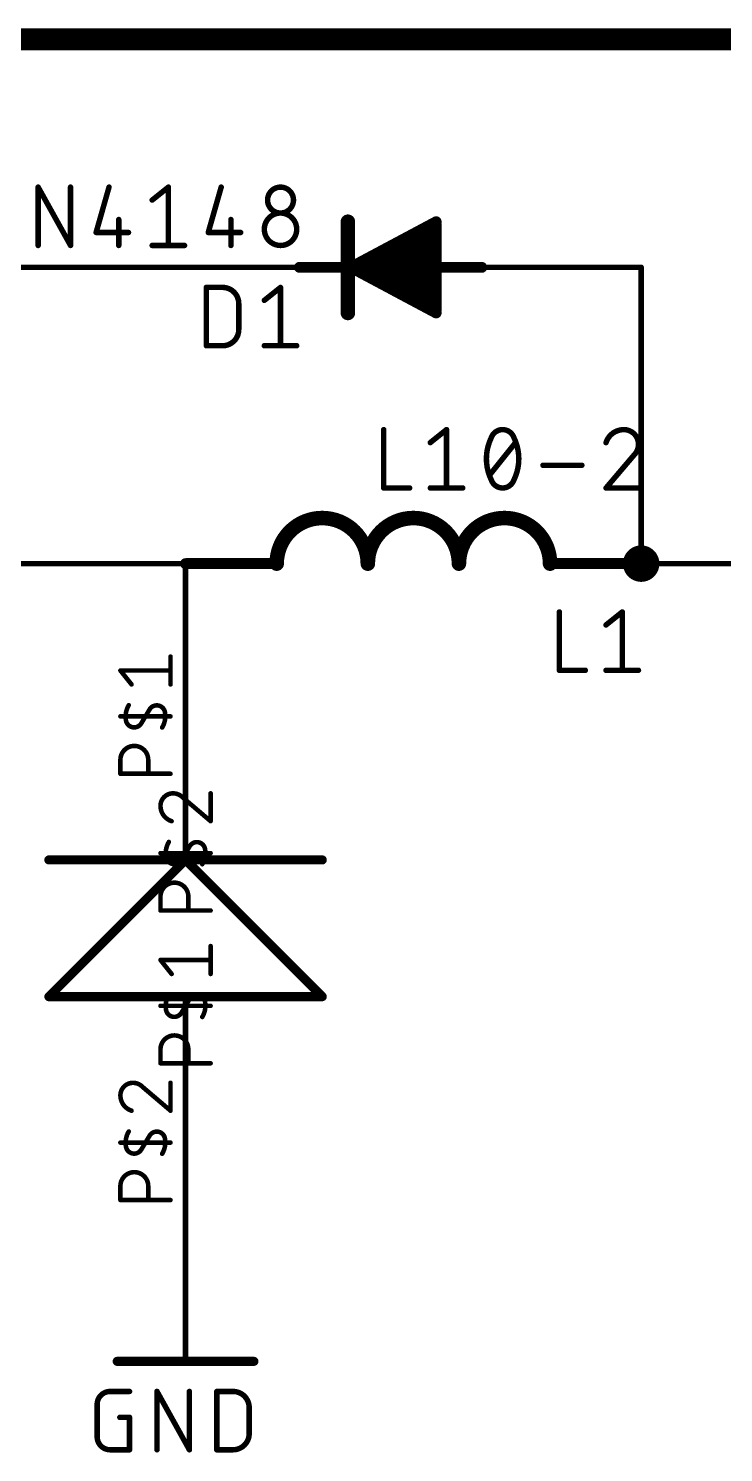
# Model space of a CAD drawing. Extents: x -177 to 163, y -159 to 163.
# Drawn here: x -70.42 to -51.04, y -12.06 to 27.61 of the extents above; entities that cross this region are included whole.
import ezdxf

# ---------------------------------------------------------------- set-up
doc = ezdxf.new("R2010")
doc.units = 0
for name, color, linetype in [('90', 40, 'CONTINUOUS'), ('91', 122, 'CONTINUOUS'), ('94', 12, 'CONTINUOUS'), ('95', 251, 'CONTINUOUS'), ('96', 251, 'CONTINUOUS')]:
    doc.layers.add(name, color=color, linetype=linetype)

msp = doc.modelspace()

# ---------------------------------------------------------------- linework, layer by layer
at = {"layer": '90', "const_width": 0.6096}
msp.add_lwpolyline([(-177.165, 27.305), (-13.335, 27.305)], dxfattribs=at)
at = {"layer": '91', "const_width": 0.1524}
for points in [[(-82.55, 20.955), (-62.865, 20.955)], [(-57.785, 20.955), (-53.34, 20.955)], [(-53.34, 20.955), (-53.34, 12.7)], [(-71.12, 12.7), (-66.04, 12.7)], [(-66.04, 9.525), (-66.04, 12.7)], [(-53.34, 12.7), (-48.26, 12.7)], [(-66.04, -4.445), (-66.04, -6.985)]]:
    msp.add_lwpolyline(points, dxfattribs=at)
at = {"layer": '91'}
for points, const_width in [([(-62.865, 20.9169, 1), (-62.865, 20.9931)], 0.0762), ([(-57.785, 20.9931, 1), (-57.785, 20.9169)], 0.0762), ([(-53.3019, 20.955, 1), (-53.3781, 20.955)], 0.0762), ([(-53.34, 20.9169, 1), (-53.34, 20.9931)], 0.0762), ([(-53.34, 12.446, 1), (-53.34, 12.954, 1), (-53.34, 12.446)], 0.508), ([(-66.0019, 12.7, 1), (-66.0781, 12.7)], 0.0762), ([(-66.04, 12.6619, 1), (-66.04, 12.7381)], 0.0762), ([(-53.34, 12.7381, 1), (-53.34, 12.6619)], 0.0762), ([(-53.3781, 12.7, 1), (-53.3019, 12.7)], 0.0762), ([(-66.0781, 9.525, 1), (-66.0019, 9.525)], 0.0762), ([(-66.0019, -4.445, 1), (-66.0781, -4.445)], 0.0762), ([(-66.0781, -6.985, 1), (-66.0019, -6.985)], 0.0762)]:
    msp.add_lwpolyline(points, format="xyb", dxfattribs=dict(at, const_width=const_width))
at = {"layer": '94'}
for points, const_width in [([(-61.5156, 19.685), (-61.5156, 22.225)], 0.4064), ([(-61.4363, 20.955), (-59.055, 22.225)], 0.3048), ([(-59.055, 19.7644), (-59.055, 22.1456)], 0.3048), ([(-59.055, 22.1456), (-59.055, 22.225)], 0.254), ([(-61.1188, 21.0344), (-59.2137, 21.9075)], 0.3048), ([(-59.2137, 21.9075), (-59.2137, 20.1612)], 0.3048), ([(-60.7219, 21.1138), (-59.3725, 21.59)], 0.3048), ([(-60.325, 21.1138), (-59.69, 21.2725)], 0.3048), ([(-60.0075, 21.1138), (-59.5312, 21.3519)], 0.3048), ([(-59.69, 21.2725), (-59.6106, 20.7962)], 0.3048), ([(-59.3725, 21.59), (-59.4519, 20.3994)], 0.3048), ([(-62.865, 20.955), (-57.785, 20.955)], 0.3048), ([(-62.865, 20.955), (-60.325, 20.955)], 0.1524), ([(-59.055, 19.685), (-61.4363, 20.955)], 0.3048), ([(-59.1344, 20.0025), (-61.1188, 21.0344)], 0.3048), ([(-59.2137, 20.1612), (-60.7219, 21.1138)], 0.3048), ([(-59.4519, 20.3994), (-60.325, 21.1138)], 0.3048), ([(-57.785, 20.955), (-60.325, 20.955)], 0.1524), ([(-59.6106, 20.7962), (-60.0075, 21.1138)], 0.3048), ([(-59.055, 19.685), (-59.055, 19.7644)], 0.254), ([(-66.04, 12.7), (-63.5, 12.7)], 0.3048), ([(-66.04, 12.7), (-63.5, 12.7)], 0.1524), ([(-55.88, 12.7), (-53.34, 12.7)], 0.3048), ([(-53.34, 12.7), (-55.88, 12.7)], 0.1524), ([(-66.04, 9.525), (-66.04, 4.445)], 0.1524), ([(-66.04, 4.445), (-69.85, 4.445)], 0.254), ([(-66.04, 4.445), (-69.85, 0.635)], 0.254), ([(-62.23, 4.445), (-66.04, 4.445)], 0.254), ([(-66.04, 4.445), (-62.23, 0.635)], 0.254), ([(-66.04, 0.635), (-69.85, 0.635)], 0.254), ([(-62.23, 0.635), (-66.04, 0.635)], 0.254), ([(-66.04, -4.445), (-66.04, 0.635)], 0.1524), ([(-66.04, -6.985), (-66.04, -9.525)], 0.1524), ([(-67.945, -9.525), (-64.135, -9.525)], 0.254)]:
    msp.add_lwpolyline(points, dxfattribs=dict(at, const_width=const_width))
for points, const_width in [([(-61.414, 22.225, 1), (-61.6172, 22.225)], 0.2032), ([(-58.9788, 22.1456, 1), (-59.1312, 22.1456)], 0.1524), ([(-58.9915, 22.225, 1), (-59.1185, 22.225)], 0.127), ([(-59.0191, 22.1578, 1), (-59.0909, 22.2922)], 0.1524), ([(-59.1375, 21.9075, 1), (-59.2899, 21.9075)], 0.1524), ([(-59.182, 21.8382, 1), (-59.2454, 21.9768)], 0.1524), ([(-59.1185, 22.1456, 1), (-58.9915, 22.1456)], 0.127), ([(-59.6148, 21.285, 1), (-59.7652, 21.26)], 0.1524), ([(-59.6715, 21.1986, 1), (-59.7085, 21.3464)], 0.1524), ([(-59.4971, 21.2837, 1), (-59.5653, 21.4201)], 0.1524), ([(-59.2965, 21.5849, 1), (-59.4485, 21.5951)], 0.1524), ([(-59.3471, 21.5181, 1), (-59.3979, 21.6619)], 0.1524), ([(-62.865, 21.0312, 1), (-62.865, 20.8788)], 0.1524), ([(-62.865, 20.9931, 1), (-62.865, 20.9169)], 0.0762), ([(-61.4004, 21.0222, 1), (-61.4722, 20.8878)], 0.1524), ([(-61.4722, 21.0222, 1), (-61.4004, 20.8878)], 0.1524), ([(-61.0836, 21.102, 1), (-61.154, 20.9668)], 0.1524), ([(-61.1505, 21.1037, 1), (-61.0871, 20.9651)], 0.1524), ([(-60.7473, 21.1857, 1), (-60.6965, 21.0419)], 0.1524), ([(-60.6812, 21.1782, 1), (-60.7626, 21.0494)], 0.1524), ([(-60.2767, 21.1728, 1), (-60.3733, 21.0548)], 0.1524), ([(-60.3435, 21.1877, 1), (-60.3065, 21.0399)], 0.1524), ([(-60.325, 20.9931, 1), (-60.325, 20.9169)], 0.0762), ([(-60.325, 20.9169, 1), (-60.325, 20.9931)], 0.0762), ([(-59.9599, 21.1733, 1), (-60.0551, 21.0543)], 0.1524), ([(-60.0416, 21.182, 1), (-59.9734, 21.0456)], 0.1524), ([(-57.785, 20.8788, 1), (-57.785, 21.0312)], 0.1524), ([(-57.785, 20.9169, 1), (-57.785, 20.9931)], 0.0762), ([(-59.6858, 20.7837, 1), (-59.5354, 20.8087)], 0.1524), ([(-59.6582, 20.7367, 1), (-59.563, 20.8557)], 0.1524), ([(-59.5279, 20.4045, 1), (-59.3759, 20.3943)], 0.1524), ([(-59.5002, 20.3404, 1), (-59.4036, 20.4584)], 0.1524), ([(-59.2899, 20.1612, 1), (-59.1375, 20.1612)], 0.1524), ([(-59.2544, 20.0968, 1), (-59.173, 20.2256)], 0.1524), ([(-59.1696, 19.9349, 1), (-59.0992, 20.0701)], 0.1524), ([(-59.1312, 19.7644, 1), (-58.9788, 19.7644)], 0.1524), ([(-58.9915, 19.7644, 1), (-59.1185, 19.7644)], 0.127), ([(-61.6172, 19.685, 1), (-61.414, 19.685)], 0.2032), ([(-59.1185, 19.685, 1), (-58.9915, 19.685)], 0.127), ([(-59.0909, 19.6178, 1), (-59.0191, 19.7522)], 0.1524), ([(-60.96, 12.7, 1), (-63.5, 12.7)], 0.4064), ([(-60.96, 12.7, 1), (-63.5, 12.7)], 0.3048), ([(-62.23, 13.97, 0.4142), (-63.5, 12.7)], 0.254), ([(-60.96, 12.7, 0.4142), (-62.23, 13.97)], 0.254), ([(-58.42, 12.7, 1), (-60.96, 12.7)], 0.4064), ([(-58.42, 12.7, 1), (-60.96, 12.7)], 0.3048), ([(-59.69, 13.97, 0.4142), (-60.96, 12.7)], 0.254), ([(-58.42, 12.7, 0.4142), (-59.69, 13.97)], 0.254), ([(-55.88, 12.7, 1), (-58.42, 12.7)], 0.4064), ([(-55.88, 12.7, 1), (-58.42, 12.7)], 0.3048), ([(-57.15, 13.97, 0.4142), (-58.42, 12.7)], 0.254), ([(-55.88, 12.7, 0.4142), (-57.15, 13.97)], 0.254), ([(-66.04, 12.7762, 1), (-66.04, 12.6238)], 0.1524), ([(-66.04, 12.7381, 1), (-66.04, 12.6619)], 0.0762), ([(-63.6016, 12.7, 1), (-63.3984, 12.7)], 0.2032), ([(-63.5762, 12.7, 1), (-63.4238, 12.7)], 0.1524), ([(-63.5, 12.6238, 1), (-63.5, 12.7762)], 0.1524), ([(-63.5, 12.6619, 1), (-63.5, 12.7381)], 0.0762), ([(-61.0616, 12.7, 1), (-60.8584, 12.7)], 0.2032), ([(-61.0616, 12.7, 1), (-60.8584, 12.7)], 0.2032), ([(-61.0362, 12.7, 1), (-60.8838, 12.7)], 0.1524), ([(-61.0362, 12.7, 1), (-60.8838, 12.7)], 0.1524), ([(-58.5216, 12.7, 1), (-58.3184, 12.7)], 0.2032), ([(-58.5216, 12.7, 1), (-58.3184, 12.7)], 0.2032), ([(-58.4962, 12.7, 1), (-58.3438, 12.7)], 0.1524), ([(-58.4962, 12.7, 1), (-58.3438, 12.7)], 0.1524), ([(-55.9816, 12.7, 1), (-55.7784, 12.7)], 0.2032), ([(-55.88, 12.7762, 1), (-55.88, 12.6238)], 0.1524), ([(-55.9562, 12.7, 1), (-55.8038, 12.7)], 0.1524), ([(-55.88, 12.7381, 1), (-55.88, 12.6619)], 0.0762), ([(-53.34, 12.6238, 1), (-53.34, 12.7762)], 0.1524), ([(-53.34, 12.6619, 1), (-53.34, 12.7381)], 0.0762), ([(-66.0019, 9.525, 1), (-66.0781, 9.525)], 0.0762), ([(-69.85, 4.5085, 1), (-69.85, 4.3815)], 0.127), ([(-66.04, 4.5085, 1), (-66.04, 4.3815)], 0.127), ([(-65.9951, 4.4899, 1), (-66.0849, 4.4001)], 0.127), ([(-65.9951, 4.4001, 1), (-66.0849, 4.4899)], 0.127), ([(-66.0781, 4.445, 1), (-66.0019, 4.445)], 0.0762), ([(-66.04, 4.3815, 1), (-66.04, 4.5085)], 0.127), ([(-62.23, 4.3815, 1), (-62.23, 4.5085)], 0.127), ([(-69.85, 0.6985, 1), (-69.85, 0.5715)], 0.127), ([(-69.8949, 0.6799, 1), (-69.8051, 0.5901)], 0.127), ([(-66.04, 0.6985, 1), (-66.04, 0.5715)], 0.127), ([(-66.0019, 0.635, 1), (-66.0781, 0.635)], 0.0762), ([(-66.04, 0.5715, 1), (-66.04, 0.6985)], 0.127), ([(-62.2749, 0.5901, 1), (-62.1851, 0.6799)], 0.127), ([(-62.23, 0.5715, 1), (-62.23, 0.6985)], 0.127), ([(-66.0781, -4.445, 1), (-66.0019, -4.445)], 0.0762), ([(-66.0019, -6.985, 1), (-66.0781, -6.985)], 0.0762), ([(-67.945, -9.4615, 1), (-67.945, -9.5885)], 0.127), ([(-66.0781, -9.525, 1), (-66.0019, -9.525)], 0.0762), ([(-64.135, -9.5885, 1), (-64.135, -9.4615)], 0.127)]:
    msp.add_lwpolyline(points, format="xyb", dxfattribs=dict(at, const_width=const_width))
at = {"layer": '95'}
for points, const_width in [([(-65.4595, 18.7706), (-65.4595, 20.3962)], 0.1524), ([(-65.4595, 20.3962), (-65.008, 20.3962)], 0.1524), ([(-63.8443, 20.035), (-63.3928, 20.3962)], 0.1524), ([(-63.3928, 20.3962), (-63.3928, 18.7706)], 0.1524), ([(-64.5564, 19.9446), (-64.5564, 19.2222)], 0.1524), ([(-65.008, 18.7706), (-65.4595, 18.7706)], 0.1524), ([(-63.8443, 18.7706), (-62.9412, 18.7706)], 0.1524), ([(-55.6189, 11.3538), (-55.6189, 9.7282)], 0.1524), ([(-54.3193, 10.9926), (-53.8678, 11.3538)], 0.1524), ([(-53.8678, 11.3538), (-53.8678, 9.7282)], 0.1524), ([(-66.4591, 9.3344), (-66.4591, 10.1105)], 0.127), ([(-67.5457, 9.3344), (-67.8561, 9.7224)], 0.127), ([(-67.8561, 9.7224), (-66.4591, 9.7224)], 0.127), ([(-55.6189, 9.7282), (-54.8964, 9.7282)], 0.1524), ([(-54.3193, 9.7282), (-53.4162, 9.7282)], 0.1524), ([(-66.4591, 8.4448), (-67.8561, 8.4448)], 0.127), ([(-67.1576, 8.4448), (-67.274, 8.2508)], 0.127), ([(-67.1576, 8.4448), (-67.0412, 8.6389)], 0.127), ([(-67.8561, 6.8453), (-67.8561, 7.2334)], 0.127), ([(-67.08, 7.2334), (-67.08, 6.8453)], 0.127), ([(-66.4591, 6.8453), (-67.8561, 6.8453)], 0.127), ([(-65.3415, 5.5244), (-65.3415, 6.3005)], 0.127), ([(-66.1176, 6.1841), (-65.3415, 5.5244)], 0.127), ([(-66.04, 4.6348), (-65.9236, 4.8289)], 0.127), ([(-65.3415, 4.6348), (-66.7385, 4.6348)], 0.127), ([(-66.04, 4.6348), (-66.1564, 4.4408)], 0.127), ([(-66.7385, 3.0353), (-66.7385, 3.4234)], 0.127), ([(-65.9624, 3.4234), (-65.9624, 3.0353)], 0.127), ([(-65.3415, 3.0353), (-66.7385, 3.0353)], 0.127), ([(-65.3415, 1.2686), (-65.3415, 2.0447)], 0.127), ([(-66.4281, 1.2686), (-66.7385, 1.6566)], 0.127), ([(-66.7385, 1.6566), (-65.3415, 1.6566)], 0.127), ([(-65.3415, 0.379), (-66.7385, 0.379)], 0.127), ([(-66.04, 0.379), (-66.1564, 0.185)], 0.127), ([(-66.04, 0.379), (-65.9236, 0.5731)], 0.127), ([(-66.7385, -1.2205), (-66.7385, -0.8324)], 0.127), ([(-65.9624, -0.8324), (-65.9624, -1.2205)], 0.127), ([(-65.3415, -1.2205), (-66.7385, -1.2205)], 0.127), ([(-67.2352, -1.8817), (-66.4591, -2.5414)], 0.127), ([(-66.4591, -2.5414), (-66.4591, -1.7653)], 0.127), ([(-67.1576, -3.431), (-67.0412, -3.2369)], 0.127), ([(-66.4591, -3.431), (-67.8561, -3.431)], 0.127), ([(-67.1576, -3.431), (-67.274, -3.625)], 0.127), ([(-67.8561, -5.0305), (-67.8561, -4.6424)], 0.127), ([(-67.08, -4.6424), (-67.08, -5.0305)], 0.127), ([(-66.4591, -5.0305), (-67.8561, -5.0305)], 0.127)]:
    msp.add_lwpolyline(points, dxfattribs=dict(at, const_width=const_width))
for points, const_width in [([(-65.4214, 20.3962, 1), (-65.4976, 20.3962)], 0.0762), ([(-65.4595, 20.4343, 1), (-65.4595, 20.3581)], 0.0762), ([(-64.5564, 19.9446, 0.4142), (-65.008, 20.3962)], 0.1524), ([(-65.008, 20.4343, 1), (-65.008, 20.3581)], 0.0762), ([(-65.008, 20.3581, 1), (-65.008, 20.4343)], 0.0762), ([(-63.3547, 20.3962, 1), (-63.4309, 20.3962)], 0.0762), ([(-63.369, 20.3664, 1), (-63.4166, 20.426)], 0.0762), ([(-64.5183, 19.9446, 1), (-64.5945, 19.9446)], 0.0762), ([(-64.5945, 19.9446, 1), (-64.5183, 19.9446)], 0.0762), ([(-63.8681, 20.0647, 1), (-63.8205, 20.0052)], 0.0762), ([(-65.008, 18.7706, 0.4142), (-64.5564, 19.2222)], 0.1524), ([(-64.5183, 19.2222, 1), (-64.5945, 19.2222)], 0.0762), ([(-64.5945, 19.2222, 1), (-64.5183, 19.2222)], 0.0762), ([(-65.4595, 18.8087, 1), (-65.4595, 18.7325)], 0.0762), ([(-65.4976, 18.7706, 1), (-65.4214, 18.7706)], 0.0762), ([(-65.008, 18.8087, 1), (-65.008, 18.7325)], 0.0762), ([(-65.008, 18.7325, 1), (-65.008, 18.8087)], 0.0762), ([(-63.8443, 18.8087, 1), (-63.8443, 18.7325)], 0.0762), ([(-63.4309, 18.7706, 1), (-63.3547, 18.7706)], 0.0762), ([(-62.9412, 18.7325, 1), (-62.9412, 18.8087)], 0.0762), ([(-55.5808, 11.3538, 1), (-55.657, 11.3538)], 0.0762), ([(-53.8297, 11.3538, 1), (-53.9059, 11.3538)], 0.0762), ([(-53.844, 11.324, 1), (-53.8916, 11.3836)], 0.0762), ([(-54.3431, 11.0223, 1), (-54.2955, 10.9628)], 0.0762), ([(-66.4274, 10.1105, 1), (-66.4909, 10.1105)], 0.0635), ([(-67.8313, 9.7423, 1), (-67.8809, 9.7026)], 0.0635), ([(-67.8561, 9.7542, 1), (-67.8561, 9.6907)], 0.0635), ([(-66.4591, 9.6907, 1), (-66.4591, 9.7542)], 0.0635), ([(-55.6189, 9.7663, 1), (-55.6189, 9.6901)], 0.0762), ([(-55.657, 9.7282, 1), (-55.5808, 9.7282)], 0.0762), ([(-54.8964, 9.6901, 1), (-54.8964, 9.7663)], 0.0762), ([(-54.3193, 9.7663, 1), (-54.3193, 9.6901)], 0.0762), ([(-53.9059, 9.7282, 1), (-53.8297, 9.7282)], 0.0762), ([(-53.4162, 9.6901, 1), (-53.4162, 9.7663)], 0.0762), ([(-67.5704, 9.3145, 1), (-67.5209, 9.3542)], 0.0635), ([(-66.4909, 9.3344, 1), (-66.4274, 9.3344)], 0.0635), ([(-67.6233, 8.7553, 0.1823), (-67.7009, 8.3284)], 0.127), ([(-67.596, 8.7389, 1), (-67.6505, 8.7716)], 0.0635), ([(-66.6143, 8.5612, 0.6917), (-67.0412, 8.6389)], 0.127), ([(-67.8561, 8.4766, 1), (-67.8561, 8.4131)], 0.0635), ([(-67.7009, 8.3284, 0.6917), (-67.274, 8.2508)], 0.127), ([(-67.6696, 8.3341, 1), (-67.7321, 8.3227)], 0.0635), ([(-67.7321, 8.3227, 1), (-67.6696, 8.3341)], 0.0635), ([(-67.1848, 8.4612, 1), (-67.1304, 8.4285)], 0.0635), ([(-67.1304, 8.4285, 1), (-67.1848, 8.4612)], 0.0635), ([(-67.0684, 8.6552, 1), (-67.014, 8.6225)], 0.0635), ([(-67.014, 8.6225, 1), (-67.0684, 8.6552)], 0.0635), ([(-66.6919, 8.1344, 0.1823), (-66.6143, 8.5612)], 0.127), ([(-66.5831, 8.567, 1), (-66.6456, 8.5555)], 0.0635), ([(-66.6456, 8.5555, 1), (-66.5831, 8.567)], 0.0635), ([(-66.4591, 8.4131, 1), (-66.4591, 8.4766)], 0.0635), ([(-67.3012, 8.2671, 1), (-67.2468, 8.2345)], 0.0635), ([(-67.2468, 8.2345, 1), (-67.3012, 8.2671)], 0.0635), ([(-66.7192, 8.1507, 1), (-66.6647, 8.1181)], 0.0635), ([(-67.08, 7.2334, 1), (-67.8561, 7.2334)], 0.127), ([(-67.8243, 7.2334, 1), (-67.8879, 7.2334)], 0.0635), ([(-67.8879, 7.2334, 1), (-67.8243, 7.2334)], 0.0635), ([(-67.0482, 7.2334, 1), (-67.1117, 7.2334)], 0.0635), ([(-67.1117, 7.2334, 1), (-67.0482, 7.2334)], 0.0635), ([(-67.8879, 6.8453, 1), (-67.8243, 6.8453)], 0.0635), ([(-67.8561, 6.877, 1), (-67.8561, 6.8136)], 0.0635), ([(-67.1117, 6.8453, 1), (-67.0482, 6.8453)], 0.0635), ([(-66.4591, 6.8136, 1), (-66.4591, 6.877)], 0.0635), ([(-66.3893, 6.3005, 0.4142), (-66.7385, 5.9512)], 0.127), ([(-66.1176, 6.1841, 0.2053), (-66.3893, 6.3005)], 0.127), ([(-66.3892, 6.3322, 1), (-66.3893, 6.2687)], 0.0635), ([(-66.3893, 6.2687, 1), (-66.3893, 6.3322)], 0.0635), ([(-65.3097, 6.3005, 1), (-65.3732, 6.3005)], 0.0635), ([(-66.7703, 5.9512, 1), (-66.7067, 5.9512)], 0.0635), ([(-66.7385, 5.9512, 0.3252), (-66.4281, 5.5244)], 0.127), ([(-66.7068, 5.9512, 1), (-66.7702, 5.9512)], 0.0635), ([(-66.097, 6.2083, 1), (-66.1382, 6.1599)], 0.0635), ([(-66.1406, 6.1622, 1), (-66.0946, 6.206)], 0.0635), ([(-66.4378, 5.4942, 1), (-66.4183, 5.5546)], 0.0635), ([(-65.3732, 5.5244, 1), (-65.3097, 5.5244)], 0.0635), ([(-65.3621, 5.5002, 1), (-65.3209, 5.5486)], 0.0635), ([(-66.5057, 4.9453, 0.1823), (-66.5833, 4.5184)], 0.127), ([(-66.4784, 4.9289, 1), (-66.5329, 4.9616)], 0.0635), ([(-65.4967, 4.7512, 0.6917), (-65.9236, 4.8289)], 0.127), ([(-65.9508, 4.8452, 1), (-65.8964, 4.8125)], 0.0635), ([(-65.8964, 4.8125, 1), (-65.9508, 4.8452)], 0.0635), ([(-65.5743, 4.3244, 0.1823), (-65.4967, 4.7512)], 0.127), ([(-65.4655, 4.757, 1), (-65.528, 4.7455)], 0.0635), ([(-65.528, 4.7455, 1), (-65.4655, 4.757)], 0.0635), ([(-66.7385, 4.6666, 1), (-66.7385, 4.6031)], 0.0635), ([(-66.5833, 4.5184, 0.6917), (-66.1564, 4.4408)], 0.127), ([(-66.552, 4.5241, 1), (-66.6145, 4.5127)], 0.0635), ([(-66.6145, 4.5127, 1), (-66.552, 4.5241)], 0.0635), ([(-66.1836, 4.4571, 1), (-66.1292, 4.4245)], 0.0635), ([(-66.1292, 4.4245, 1), (-66.1836, 4.4571)], 0.0635), ([(-66.0672, 4.6512, 1), (-66.0128, 4.6185)], 0.0635), ([(-66.0128, 4.6185, 1), (-66.0672, 4.6512)], 0.0635), ([(-65.6016, 4.3407, 1), (-65.5471, 4.3081)], 0.0635), ([(-65.3415, 4.6031, 1), (-65.3415, 4.6666)], 0.0635), ([(-65.9624, 3.4234, 1), (-66.7385, 3.4234)], 0.127), ([(-66.7067, 3.4234, 1), (-66.7703, 3.4234)], 0.0635), ([(-66.7703, 3.4234, 1), (-66.7067, 3.4234)], 0.0635), ([(-65.9306, 3.4234, 1), (-65.9941, 3.4234)], 0.0635), ([(-65.9941, 3.4234, 1), (-65.9306, 3.4234)], 0.0635), ([(-66.7703, 3.0353, 1), (-66.7067, 3.0353)], 0.0635), ([(-66.7385, 3.0671, 1), (-66.7385, 3.0036)], 0.0635), ([(-65.9941, 3.0353, 1), (-65.9306, 3.0353)], 0.0635), ([(-65.3415, 3.0036, 1), (-65.3415, 3.0671)], 0.0635), ([(-65.3097, 2.0447, 1), (-65.3732, 2.0447)], 0.0635), ([(-66.7137, 1.6765, 1), (-66.7633, 1.6368)], 0.0635), ([(-66.7385, 1.6884, 1), (-66.7385, 1.6249)], 0.0635), ([(-65.3415, 1.6249, 1), (-65.3415, 1.6884)], 0.0635), ([(-66.4528, 1.2488, 1), (-66.4033, 1.2884)], 0.0635), ([(-65.3732, 1.2686, 1), (-65.3097, 1.2686)], 0.0635), ([(-66.7385, 0.4108, 1), (-66.7385, 0.3473)], 0.0635), ([(-66.5057, 0.6895, 0.1823), (-66.5833, 0.2626)], 0.127), ([(-66.4784, 0.6732, 1), (-66.5329, 0.7058)], 0.0635), ([(-66.0672, 0.3954, 1), (-66.0128, 0.3627)], 0.0635), ([(-66.0128, 0.3627, 1), (-66.0672, 0.3954)], 0.0635), ([(-65.4967, 0.4955, 0.6917), (-65.9236, 0.5731)], 0.127), ([(-65.9508, 0.5894, 1), (-65.8964, 0.5567)], 0.0635), ([(-65.8964, 0.5567, 1), (-65.9508, 0.5894)], 0.0635), ([(-65.5743, 0.0686, 0.1823), (-65.4967, 0.4955)], 0.127), ([(-65.4655, 0.5012, 1), (-65.528, 0.4898)], 0.0635), ([(-65.528, 0.4898, 1), (-65.4655, 0.5012)], 0.0635), ([(-65.3415, 0.3473, 1), (-65.3415, 0.4108)], 0.0635), ([(-66.5833, 0.2626, 0.6917), (-66.1564, 0.185)], 0.127), ([(-66.552, 0.2683, 1), (-66.6145, 0.2569)], 0.0635), ([(-66.6145, 0.2569, 1), (-66.552, 0.2683)], 0.0635), ([(-66.1836, 0.2014, 1), (-66.1292, 0.1687)], 0.0635), ([(-66.1292, 0.1687, 1), (-66.1836, 0.2014)], 0.0635), ([(-65.6016, 0.0849, 1), (-65.5471, 0.0523)], 0.0635), ([(-65.9624, -0.8324, 1), (-66.7385, -0.8324)], 0.127), ([(-66.7067, -0.8324, 1), (-66.7703, -0.8324)], 0.0635), ([(-65.9306, -0.8324, 1), (-65.9941, -0.8324)], 0.0635), ([(-66.7703, -0.8324, 1), (-66.7067, -0.8324)], 0.0635), ([(-66.7703, -1.2205, 1), (-66.7067, -1.2205)], 0.0635), ([(-66.7385, -1.1887, 1), (-66.7385, -1.2522)], 0.0635), ([(-65.9941, -0.8324, 1), (-65.9306, -0.8324)], 0.0635), ([(-65.9941, -1.2205, 1), (-65.9306, -1.2205)], 0.0635), ([(-65.3415, -1.2522, 1), (-65.3415, -1.1887)], 0.0635), ([(-67.5069, -1.7653, 0.4142), (-67.8561, -2.1145)], 0.127), ([(-67.2352, -1.8817, 0.2053), (-67.5069, -1.7653)], 0.127), ([(-67.5068, -1.7336, 1), (-67.5069, -1.797)], 0.0635), ([(-67.5069, -1.7971, 1), (-67.5069, -1.7336)], 0.0635), ([(-67.2146, -1.8575, 1), (-67.2558, -1.9059)], 0.0635), ([(-67.2582, -1.9036, 1), (-67.2122, -1.8598)], 0.0635), ([(-66.4274, -1.7653, 1), (-66.4909, -1.7653)], 0.0635), ([(-67.8879, -2.1145, 1), (-67.8243, -2.1145)], 0.0635), ([(-67.8561, -2.1145, 0.3252), (-67.5457, -2.5414)], 0.127), ([(-67.8244, -2.1146, 1), (-67.8878, -2.1145)], 0.0635), ([(-67.5554, -2.5716, 1), (-67.5359, -2.5112)], 0.0635), ([(-66.4909, -2.5414, 1), (-66.4274, -2.5414)], 0.0635), ([(-66.4797, -2.5656, 1), (-66.4385, -2.5172)], 0.0635), ([(-67.6233, -3.1205, 0.1823), (-67.7009, -3.5474)], 0.127), ([(-67.596, -3.1368, 1), (-67.6505, -3.1042)], 0.0635), ([(-66.6143, -3.3145, 0.6917), (-67.0412, -3.2369)], 0.127), ([(-67.014, -3.2533, 1), (-67.0684, -3.2206)], 0.0635), ([(-67.8561, -3.3992, 1), (-67.8561, -3.4627)], 0.0635), ([(-67.7009, -3.5474, 0.6917), (-67.274, -3.625)], 0.127), ([(-67.6696, -3.5417, 1), (-67.7321, -3.5531)], 0.0635), ([(-67.7321, -3.5531, 1), (-67.6696, -3.5417)], 0.0635), ([(-67.2468, -3.6413, 1), (-67.3012, -3.6086)], 0.0635), ([(-67.1848, -3.4146, 1), (-67.1304, -3.4473)], 0.0635), ([(-67.1304, -3.4473, 1), (-67.1848, -3.4146)], 0.0635), ([(-67.0684, -3.2206, 1), (-67.014, -3.2533)], 0.0635), ([(-66.6919, -3.7414, 0.1823), (-66.6143, -3.3145)], 0.127), ([(-66.5831, -3.3088, 1), (-66.6456, -3.3202)], 0.0635), ([(-66.6456, -3.3202, 1), (-66.5831, -3.3088)], 0.0635), ([(-66.4591, -3.4627, 1), (-66.4591, -3.3992)], 0.0635), ([(-67.3012, -3.6086, 1), (-67.2468, -3.6413)], 0.0635), ([(-66.7192, -3.7251, 1), (-66.6647, -3.7577)], 0.0635), ([(-67.08, -4.6424, 1), (-67.8561, -4.6424)], 0.127), ([(-67.8243, -4.6424, 1), (-67.8879, -4.6424)], 0.0635), ([(-67.8879, -4.6424, 1), (-67.8243, -4.6424)], 0.0635), ([(-67.0482, -4.6424, 1), (-67.1117, -4.6424)], 0.0635), ([(-67.1117, -4.6424, 1), (-67.0482, -4.6424)], 0.0635), ([(-67.8879, -5.0305, 1), (-67.8243, -5.0305)], 0.0635), ([(-67.8561, -4.9987, 1), (-67.8561, -5.0622)], 0.0635), ([(-67.1117, -5.0305, 1), (-67.0482, -5.0305)], 0.0635), ([(-66.4591, -5.0622, 1), (-66.4591, -4.9987)], 0.0635)]:
    msp.add_lwpolyline(points, format="xyb", dxfattribs=dict(at, const_width=const_width))
at = {"layer": '96', "const_width": 0.1524}
for points in [[(-70.1489, 21.5646), (-70.1489, 23.1902)], [(-70.1489, 23.1902), (-69.2458, 21.5646)], [(-69.2458, 21.5646), (-69.2458, 23.1902)], [(-68.1724, 23.1902), (-68.5337, 21.9258)], [(-66.9706, 22.829), (-66.519, 23.1902)], [(-66.519, 23.1902), (-66.519, 21.5646)], [(-65.0462, 23.1902), (-65.4074, 21.9258)], [(-67.9015, 22.2871), (-67.9015, 21.5646)], [(-64.7753, 22.2871), (-64.7753, 21.5646)], [(-68.5337, 21.9258), (-67.6306, 21.9258)], [(-65.4074, 21.9258), (-64.5043, 21.9258)], [(-66.9706, 21.5646), (-66.0674, 21.5646)], [(-60.5167, 16.4338), (-60.5167, 14.8082)], [(-59.2171, 16.0726), (-58.7655, 16.4338)], [(-58.7655, 16.4338), (-58.7655, 14.8082)], [(-57.5637, 15.1694), (-56.8412, 16.0726)], [(-56.077, 15.4404), (-54.9932, 15.4404)], [(-53.5517, 15.7113), (-54.3193, 14.8082)], [(-60.5167, 14.8082), (-59.7942, 14.8082)], [(-59.2171, 14.8082), (-58.314, 14.8082)], [(-54.3193, 14.8082), (-53.4162, 14.8082)], [(-68.1426, -10.3632), (-67.6007, -10.3632)], [(-66.8365, -11.9888), (-66.8365, -10.3632)], [(-66.8365, -10.3632), (-65.9334, -11.9888)], [(-65.9334, -11.9888), (-65.9334, -10.3632)], [(-65.1691, -11.9888), (-65.1691, -10.3632)], [(-65.1691, -10.3632), (-64.7176, -10.3632)], [(-68.5038, -11.6276), (-68.5038, -10.7244)], [(-67.8716, -11.0857), (-67.6007, -11.0857)], [(-67.6007, -11.0857), (-67.6007, -11.9888)], [(-64.266, -10.8148), (-64.266, -11.5372)], [(-67.6007, -11.9888), (-68.1426, -11.9888)], [(-64.7176, -11.9888), (-65.1691, -11.9888)]]:
    msp.add_lwpolyline(points, dxfattribs=at)
at = {"layer": '96'}
for points, const_width in [([(-70.1108, 23.1902, 1), (-70.187, 23.1902)], 0.0762), ([(-70.1156, 23.2087, 1), (-70.1822, 23.1717)], 0.0762), ([(-69.2077, 23.1902, 1), (-69.2839, 23.1902)], 0.0762), ([(-68.1358, 23.1797, 1), (-68.2091, 23.2007)], 0.0762), ([(-66.4809, 23.1902, 1), (-66.5571, 23.1902)], 0.0762), ([(-66.4952, 23.1604, 1), (-66.5428, 23.22)], 0.0762), ([(-65.0096, 23.1797, 1), (-65.0828, 23.2007)], 0.0762), ([(-63.0315, 22.829, 1), (-63.754, 22.829)], 0.1524), ([(-66.9944, 22.8587, 1), (-66.9468, 22.7992)], 0.0762), ([(-63.754, 22.829, 1), (-63.0315, 22.829)], 0.1524), ([(-63.7159, 22.829, 1), (-63.7921, 22.829)], 0.0762), ([(-63.7921, 22.829, 1), (-63.7159, 22.829)], 0.0762), ([(-62.9934, 22.829, 1), (-63.0696, 22.829)], 0.0762), ([(-63.0696, 22.829, 1), (-62.9934, 22.829)], 0.0762), ([(-67.8634, 22.2871, 1), (-67.9396, 22.2871)], 0.0762), ([(-64.7372, 22.2871, 1), (-64.8134, 22.2871)], 0.0762), ([(-62.9412, 22.0162, 1), (-63.8443, 22.0162)], 0.1524), ([(-68.5337, 21.9639, 1), (-68.5337, 21.8877)], 0.0762), ([(-68.5703, 21.9363, 1), (-68.497, 21.9154)], 0.0762), ([(-67.6306, 21.8877, 1), (-67.6306, 21.9639)], 0.0762), ([(-65.4441, 21.9363, 1), (-65.3708, 21.9154)], 0.0762), ([(-65.4074, 21.9639, 1), (-65.4074, 21.8877)], 0.0762), ([(-64.5043, 21.8877, 1), (-64.5043, 21.9639)], 0.0762), ([(-63.8443, 22.0162, 1), (-62.9412, 22.0162)], 0.1524), ([(-63.8062, 22.0162, 1), (-63.8824, 22.0162)], 0.0762), ([(-63.8824, 22.0162, 1), (-63.8062, 22.0162)], 0.0762), ([(-62.9031, 22.0162, 1), (-62.9793, 22.0162)], 0.0762), ([(-62.9793, 22.0162, 1), (-62.9031, 22.0162)], 0.0762), ([(-70.187, 21.5646, 1), (-70.1108, 21.5646)], 0.0762), ([(-69.2839, 21.5646, 1), (-69.2077, 21.5646)], 0.0762), ([(-69.2791, 21.5461, 1), (-69.2125, 21.5831)], 0.0762), ([(-67.9396, 21.5646, 1), (-67.8634, 21.5646)], 0.0762), ([(-66.9706, 21.6027, 1), (-66.9706, 21.5265)], 0.0762), ([(-66.5571, 21.5646, 1), (-66.4809, 21.5646)], 0.0762), ([(-66.0674, 21.5265, 1), (-66.0674, 21.6027)], 0.0762), ([(-64.8134, 21.5646, 1), (-64.7372, 21.5646)], 0.0762), ([(-60.4786, 16.4338, 1), (-60.5548, 16.4338)], 0.0762), ([(-58.7274, 16.4338, 1), (-58.8036, 16.4338)], 0.0762), ([(-58.7417, 16.404, 1), (-58.7893, 16.4636)], 0.0762), ([(-57.5185, 16.208, 0.1139), (-57.654, 15.621)], 0.1524), ([(-57.2024, 16.4338, 0.3205), (-57.5185, 16.208)], 0.1524), ([(-57.4843, 16.1913, 1), (-57.5528, 16.2247)], 0.0762), ([(-56.8863, 16.208, 0.3205), (-57.2024, 16.4338)], 0.1524), ([(-57.2024, 16.4719, 1), (-57.2024, 16.3957)], 0.0762), ([(-57.2024, 16.3957, 1), (-57.2024, 16.4719)], 0.0762), ([(-56.8521, 16.2247, 1), (-56.9206, 16.1913)], 0.0762), ([(-56.7509, 15.621, 0.1139), (-56.8863, 16.208)], 0.1524), ([(-53.8226, 16.4338, 0.3252), (-54.3193, 16.0726)], 0.1524), ([(-53.4162, 16.0274, 0.4142), (-53.8226, 16.4338)], 0.1524), ([(-53.8226, 16.4719, 1), (-53.8226, 16.3957)], 0.0762), ([(-53.8226, 16.3957, 1), (-53.8226, 16.4719)], 0.0762), ([(-59.2409, 16.1023, 1), (-59.1933, 16.0428)], 0.0762), ([(-57.5545, 16.2204, 1), (-57.4825, 16.1957)], 0.0762), ([(-56.9224, 16.1957, 1), (-56.8503, 16.2204)], 0.0762), ([(-56.8114, 16.0488, 1), (-56.8709, 16.0964)], 0.0762), ([(-54.3556, 16.0843, 1), (-54.2831, 16.0608)], 0.0762), ([(-53.5517, 15.7113, 0.2053), (-53.4162, 16.0274)], 0.1524), ([(-53.3781, 16.0274, 1), (-53.4543, 16.0274)], 0.0762), ([(-53.4543, 16.0274, 1), (-53.3781, 16.0274)], 0.0762), ([(-57.654, 15.621, 0.1139), (-57.5185, 15.034)], 0.1524), ([(-57.6159, 15.621, 1), (-57.6921, 15.621)], 0.0762), ([(-57.6921, 15.621, 1), (-57.6159, 15.621)], 0.0762), ([(-56.8863, 15.034, 0.1139), (-56.7509, 15.621)], 0.1524), ([(-56.7128, 15.621, 1), (-56.789, 15.621)], 0.0762), ([(-56.789, 15.621, 1), (-56.7128, 15.621)], 0.0762), ([(-56.077, 15.4785, 1), (-56.077, 15.4023)], 0.0762), ([(-54.9932, 15.4023, 1), (-54.9932, 15.4785)], 0.0762), ([(-53.5779, 15.7389, 1), (-53.5254, 15.6837)], 0.0762), ([(-53.5226, 15.6866, 1), (-53.5807, 15.736)], 0.0762), ([(-57.5934, 15.1932, 1), (-57.5339, 15.1456)], 0.0762), ([(-57.5185, 15.034, 0.3205), (-57.2024, 14.8082)], 0.1524), ([(-57.4825, 15.0463, 1), (-57.5545, 15.0216)], 0.0762), ([(-57.5528, 15.0173, 1), (-57.4843, 15.0507)], 0.0762), ([(-57.2024, 14.8082, 0.3205), (-56.8863, 15.034)], 0.1524), ([(-56.9206, 15.0507, 1), (-56.8521, 15.0173)], 0.0762), ([(-56.8503, 15.0216, 1), (-56.9224, 15.0463)], 0.0762), ([(-60.5167, 14.8463, 1), (-60.5167, 14.7701)], 0.0762), ([(-60.5548, 14.8082, 1), (-60.4786, 14.8082)], 0.0762), ([(-59.7942, 14.7701, 1), (-59.7942, 14.8463)], 0.0762), ([(-59.2171, 14.8463, 1), (-59.2171, 14.7701)], 0.0762), ([(-58.8036, 14.8082, 1), (-58.7274, 14.8082)], 0.0762), ([(-58.314, 14.7701, 1), (-58.314, 14.8463)], 0.0762), ([(-57.2024, 14.8463, 1), (-57.2024, 14.7701)], 0.0762), ([(-57.2024, 14.7701, 1), (-57.2024, 14.8463)], 0.0762), ([(-54.3193, 14.8463, 1), (-54.3193, 14.7701)], 0.0762), ([(-54.3483, 14.8329, 1), (-54.2903, 14.7835)], 0.0762), ([(-53.4162, 14.7701, 1), (-53.4162, 14.8463)], 0.0762), ([(-68.1426, -10.3632, 0.4142), (-68.5038, -10.7244)], 0.1524), ([(-68.1426, -10.3251, 1), (-68.1426, -10.4013)], 0.0762), ([(-68.1426, -10.4013, 1), (-68.1426, -10.3251)], 0.0762), ([(-67.6007, -10.4013, 1), (-67.6007, -10.3251)], 0.0762), ([(-66.7984, -10.3632, 1), (-66.8746, -10.3632)], 0.0762), ([(-66.8032, -10.3447, 1), (-66.8698, -10.3817)], 0.0762), ([(-65.8953, -10.3632, 1), (-65.9715, -10.3632)], 0.0762), ([(-65.131, -10.3632, 1), (-65.2072, -10.3632)], 0.0762), ([(-65.1691, -10.3251, 1), (-65.1691, -10.4013)], 0.0762), ([(-64.266, -10.8148, 0.4142), (-64.7176, -10.3632)], 0.1524), ([(-64.7176, -10.3251, 1), (-64.7176, -10.4013)], 0.0762), ([(-64.7176, -10.4013, 1), (-64.7176, -10.3251)], 0.0762), ([(-68.4657, -10.7244, 1), (-68.5419, -10.7244)], 0.0762), ([(-68.5419, -10.7244, 1), (-68.4657, -10.7244)], 0.0762), ([(-67.8716, -11.0476, 1), (-67.8716, -11.1238)], 0.0762), ([(-67.5626, -11.0857, 1), (-67.6388, -11.0857)], 0.0762), ([(-67.6007, -11.1238, 1), (-67.6007, -11.0476)], 0.0762), ([(-64.2279, -10.8148, 1), (-64.3041, -10.8148)], 0.0762), ([(-64.3041, -10.8148, 1), (-64.2279, -10.8148)], 0.0762), ([(-64.7176, -11.9888, 0.4142), (-64.266, -11.5372)], 0.1524), ([(-64.2279, -11.5372, 1), (-64.3041, -11.5372)], 0.0762), ([(-64.3041, -11.5372, 1), (-64.2279, -11.5372)], 0.0762), ([(-68.5038, -11.6276, 0.4142), (-68.1426, -11.9888)], 0.1524), ([(-68.4657, -11.6276, 1), (-68.5419, -11.6276)], 0.0762), ([(-68.5419, -11.6276, 1), (-68.4657, -11.6276)], 0.0762), ([(-68.1426, -11.9507, 1), (-68.1426, -12.0269)], 0.0762), ([(-68.1426, -12.0269, 1), (-68.1426, -11.9507)], 0.0762), ([(-67.6388, -11.9888, 1), (-67.5626, -11.9888)], 0.0762), ([(-67.6007, -12.0269, 1), (-67.6007, -11.9507)], 0.0762), ([(-66.8746, -11.9888, 1), (-66.7984, -11.9888)], 0.0762), ([(-65.9715, -11.9888, 1), (-65.8953, -11.9888)], 0.0762), ([(-65.9667, -12.0073, 1), (-65.9001, -11.9703)], 0.0762), ([(-65.1691, -11.9507, 1), (-65.1691, -12.0269)], 0.0762), ([(-65.2072, -11.9888, 1), (-65.131, -11.9888)], 0.0762), ([(-64.7176, -11.9507, 1), (-64.7176, -12.0269)], 0.0762), ([(-64.7176, -12.0269, 1), (-64.7176, -11.9507)], 0.0762)]:
    msp.add_lwpolyline(points, format="xyb", dxfattribs=dict(at, const_width=const_width))

doc.saveas('drawing.dxf')
